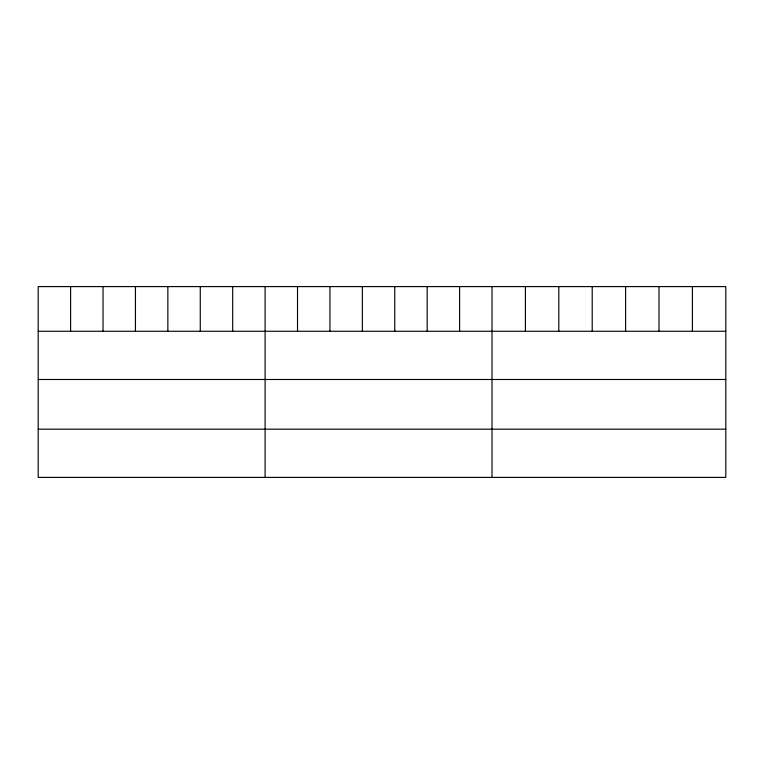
<?xml version="1.0" encoding="UTF-8"?>
<svg xmlns="http://www.w3.org/2000/svg" width="764" height="764" viewBox="0 0 764 764"><rect width="100%" height="100%" fill="white"/><g stroke="black" fill="none" stroke-linecap="round" stroke-linejoin="round"><path stroke-width="1.15" d="M725.8 331.261L725.8 477.404L38.2 477.404L38.2 286.596L725.8 286.596L725.8 331.261L38.2 331.261M38.2 379.488L725.8 379.488M38.2 429.177L725.8 429.177M692.404 286.596L692.404 331.261M659.007 286.596L659.007 331.261M625.611 286.596L625.611 331.261M592.205 286.596L592.205 331.261M558.809 286.596L558.809 331.261M525.412 286.596L525.412 331.261M492.016 286.596L492.016 477.404M459.603 286.596L459.603 331.261M427.181 286.596L427.181 331.261M394.768 286.596L394.768 331.261M362.356 286.596L362.356 331.261M329.943 286.596L329.943 331.261M297.521 286.596L297.521 331.261M265.108 286.596L265.108 477.404M232.695 286.596L232.695 331.261M200.273 286.596L200.273 331.261M167.86 286.596L167.86 331.261M135.448 286.596L135.448 331.261M103.035 286.596L103.035 331.261M70.613 286.596L70.613 331.261"/></g></svg>
